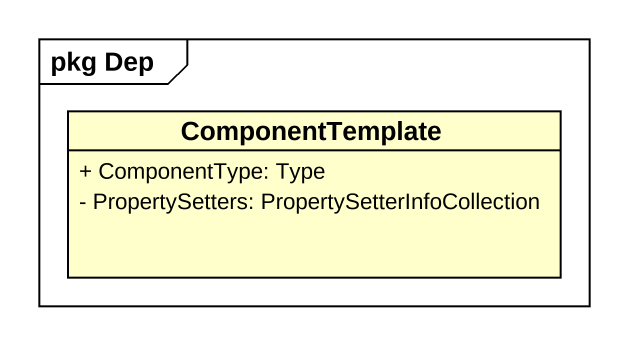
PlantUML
@startuml
mainframe pkg Dep
hide circle
hide empty members
skinparam classAttributeIconSize 0
class ComponentTemplate {
  + ComponentType: Type
  - PropertySetters: PropertySetterInfoCollection
}
@enduml
